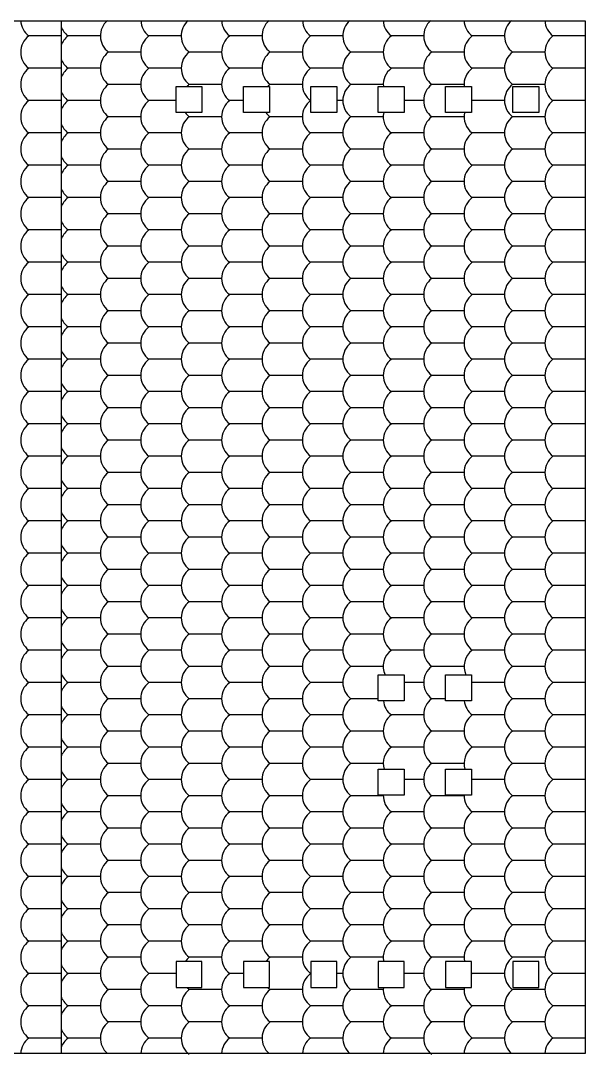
# Model space of a CAD drawing. Extents: x 5 to 617, y -77 to 233.
# Drawn here: x 547.2 to 617, y -76.5 to 51.4 of the extents above; entities that cross this region are included whole.
import ezdxf

# ---------------------------------------------------------------- set-up
doc = ezdxf.new("R2010")
doc.units = 0
doc.layers.get('0').update_dxf_attribs({"linetype": 'CONTINUOUS'})
doc.layers.add('ENGRAVE', color=4, linetype='CONTINUOUS')

msp = doc.modelspace()

# ---------------------------------------------------------------- linework, layer by layer
for p, q in [((487.31, 51.38), (617.03, 51.38)), ((552.17, 51.38), (552.17, -76.41)), ((617.03, 51.38), (617.03, -76.41)), ((566.4, 43.23), (569.6, 43.23)), ((566.4, 40.01), (566.4, 43.23)), ((569.6, 43.23), (569.6, 40.01)), ((574.74, 43.23), (577.94, 43.23)), ((574.74, 40.01), (574.74, 43.23)), ((577.94, 43.23), (577.94, 40.01)), ((583.07, 43.23), (586.27, 43.23)), ((583.07, 40.01), (583.07, 43.23)), ((586.27, 43.23), (586.27, 40.01)), ((591.4, 40.01), (591.4, 43.23)), ((591.4, 43.23), (594.6, 43.23)), ((594.6, 43.23), (594.6, 40.01)), ((599.73, 43.23), (602.93, 43.23)), ((599.73, 40.01), (599.73, 43.23)), ((602.93, 43.23), (602.93, 40.01)), ((608.07, 40.01), (608.07, 43.23)), ((608.07, 43.23), (611.27, 43.23)), ((611.27, 43.23), (611.27, 40.01)), ((569.6, 40.01), (566.4, 40.01)), ((577.94, 40.01), (574.74, 40.01)), ((586.27, 40.01), (583.07, 40.01)), ((594.6, 40.01), (591.4, 40.01)), ((602.93, 40.01), (599.73, 40.01)), ((611.27, 40.01), (608.07, 40.01)), ((591.4, -29.55), (594.6, -29.55)), ((591.4, -32.77), (591.4, -29.55)), ((594.6, -29.55), (594.6, -32.77)), ((599.73, -29.55), (602.93, -29.55)), ((599.73, -32.77), (599.73, -29.55)), ((602.93, -29.55), (602.93, -32.77)), ((594.6, -32.77), (591.4, -32.77)), ((602.93, -32.77), (599.73, -32.77)), ((591.4, -41.23), (594.6, -41.23)), ((591.4, -44.45), (591.4, -41.23)), ((594.6, -41.23), (594.6, -44.45)), ((599.73, -41.23), (602.93, -41.23)), ((599.73, -44.45), (599.73, -41.23)), ((602.93, -41.23), (602.93, -44.45)), ((594.6, -44.45), (591.4, -44.45)), ((602.93, -44.45), (599.73, -44.45)), ((569.6, -65.03), (566.4, -65.03)), ((566.4, -65.03), (566.4, -68.25)), ((569.6, -68.25), (569.6, -65.03)), ((577.94, -65.03), (574.74, -65.03)), ((574.74, -65.03), (574.74, -68.25)), ((577.94, -68.25), (577.94, -65.03)), ((586.27, -65.03), (583.07, -65.03)), ((583.07, -65.03), (583.07, -68.25)), ((586.27, -68.25), (586.27, -65.03)), ((594.6, -65.03), (591.4, -65.03)), ((591.4, -65.03), (591.4, -68.25)), ((594.6, -68.25), (594.6, -65.03)), ((602.93, -65.03), (599.73, -65.03)), ((599.73, -65.03), (599.73, -68.25)), ((602.93, -68.25), (602.93, -65.03)), ((611.27, -65.03), (608.07, -65.03)), ((608.07, -65.03), (608.07, -68.25)), ((611.27, -68.25), (611.27, -65.03)), ((566.4, -68.25), (569.6, -68.25)), ((574.74, -68.25), (577.94, -68.25)), ((583.07, -68.25), (586.27, -68.25)), ((591.4, -68.25), (594.6, -68.25)), ((599.73, -68.25), (602.93, -68.25)), ((608.07, -68.25), (611.27, -68.25)), ((552.17, -76.41), (487.31, -76.41)), ((617.03, -76.41), (552.17, -76.41))]:
    msp.add_line(p, q)
at = {"layer": 'ENGRAVE'}
for p, q in [((552.17, 49.49), (548.17, 49.49)), ((557.03, 49.49), (553.03, 49.49)), ((567.03, 49.49), (563.03, 49.49)), ((577.03, 49.49), (573.03, 49.49)), ((587.03, 49.49), (583.03, 49.49)), ((597.03, 49.49), (593.03, 49.49)), ((607.03, 49.49), (603.03, 49.49)), ((617.03, 49.49), (613.03, 49.49)), ((562.03, 47.49), (558.03, 47.49)), ((572.03, 47.49), (568.03, 47.49)), ((582.03, 47.49), (578.03, 47.49)), ((592.03, 47.49), (588.03, 47.49)), ((602.03, 47.49), (598.03, 47.49)), ((612.03, 47.49), (608.03, 47.49)), ((552.17, 45.49), (548.17, 45.49)), ((557.03, 45.49), (553.03, 45.49)), ((567.03, 45.49), (563.03, 45.49)), ((577.03, 45.49), (573.03, 45.49)), ((587.03, 45.49), (583.03, 45.49)), ((597.03, 45.49), (593.03, 45.49)), ((607.03, 45.49), (603.03, 45.49)), ((617.03, 45.49), (613.03, 45.49)), ((562.03, 43.49), (558.03, 43.49)), ((572.03, 43.49), (568.03, 43.49)), ((582.03, 43.49), (578.03, 43.49)), ((592.03, 43.49), (588.03, 43.49)), ((602.03, 43.49), (598.03, 43.49)), ((612.03, 43.49), (608.03, 43.49)), ((552.17, 41.49), (548.17, 41.49)), ((557.03, 41.49), (553.03, 41.49)), ((566.4, 41.49), (563.03, 41.49)), ((574.74, 41.49), (573.03, 41.49)), ((583.07, 41.49), (583.03, 41.49)), ((587.03, 41.49), (586.27, 41.49)), ((597.03, 41.49), (594.6, 41.49)), ((607.03, 41.49), (603.03, 41.49)), ((617.03, 41.49), (613.03, 41.49)), ((562.03, 39.49), (558.03, 39.49)), ((572.03, 39.49), (568.03, 39.49)), ((582.03, 39.49), (578.03, 39.49)), ((592.03, 39.49), (588.03, 39.49)), ((602.03, 39.49), (598.03, 39.49)), ((612.03, 39.49), (608.03, 39.49)), ((552.17, 37.49), (548.17, 37.49)), ((557.03, 37.49), (553.03, 37.49)), ((567.03, 37.49), (563.03, 37.49)), ((577.03, 37.49), (573.03, 37.49)), ((587.03, 37.49), (583.03, 37.49)), ((597.03, 37.49), (593.03, 37.49)), ((607.03, 37.49), (603.03, 37.49)), ((617.03, 37.49), (613.03, 37.49)), ((562.03, 35.49), (558.03, 35.49)), ((572.03, 35.49), (568.03, 35.49)), ((582.03, 35.49), (578.03, 35.49)), ((592.03, 35.49), (588.03, 35.49)), ((602.03, 35.49), (598.03, 35.49)), ((612.03, 35.49), (608.03, 35.49)), ((552.17, 33.49), (548.17, 33.49)), ((557.03, 33.49), (553.03, 33.49)), ((567.03, 33.49), (563.03, 33.49)), ((577.03, 33.49), (573.03, 33.49)), ((587.03, 33.49), (583.03, 33.49)), ((597.03, 33.49), (593.03, 33.49)), ((607.03, 33.49), (603.03, 33.49)), ((617.03, 33.49), (613.03, 33.49)), ((562.03, 31.49), (558.03, 31.49)), ((572.03, 31.49), (568.03, 31.49)), ((582.03, 31.49), (578.03, 31.49)), ((592.03, 31.49), (588.03, 31.49)), ((602.03, 31.49), (598.03, 31.49)), ((612.03, 31.49), (608.03, 31.49)), ((552.17, 29.49), (548.17, 29.49)), ((557.03, 29.49), (553.03, 29.49)), ((567.03, 29.49), (563.03, 29.49)), ((577.03, 29.49), (573.03, 29.49)), ((587.03, 29.49), (583.03, 29.49)), ((597.03, 29.49), (593.03, 29.49)), ((607.03, 29.49), (603.03, 29.49)), ((617.03, 29.49), (613.03, 29.49)), ((562.03, 27.49), (558.03, 27.49)), ((572.03, 27.49), (568.03, 27.49)), ((582.03, 27.49), (578.03, 27.49)), ((592.03, 27.49), (588.03, 27.49)), ((602.03, 27.49), (598.03, 27.49)), ((612.03, 27.49), (608.03, 27.49)), ((552.17, 25.49), (548.17, 25.49)), ((557.03, 25.49), (553.03, 25.49)), ((567.03, 25.49), (563.03, 25.49)), ((577.03, 25.49), (573.03, 25.49)), ((587.03, 25.49), (583.03, 25.49)), ((597.03, 25.49), (593.03, 25.49)), ((607.03, 25.49), (603.03, 25.49)), ((617.03, 25.49), (613.03, 25.49)), ((562.03, 23.49), (558.03, 23.49)), ((572.03, 23.49), (568.03, 23.49)), ((582.03, 23.49), (578.03, 23.49)), ((592.03, 23.49), (588.03, 23.49)), ((602.03, 23.49), (598.03, 23.49)), ((612.03, 23.49), (608.03, 23.49)), ((552.17, 21.49), (548.17, 21.49)), ((557.03, 21.49), (553.03, 21.49)), ((567.03, 21.49), (563.03, 21.49)), ((577.03, 21.49), (573.03, 21.49)), ((587.03, 21.49), (583.03, 21.49)), ((597.03, 21.49), (593.03, 21.49)), ((607.03, 21.49), (603.03, 21.49)), ((617.03, 21.49), (613.03, 21.49)), ((562.03, 19.49), (558.03, 19.49)), ((572.03, 19.49), (568.03, 19.49)), ((582.03, 19.49), (578.03, 19.49)), ((592.03, 19.49), (588.03, 19.49)), ((602.03, 19.49), (598.03, 19.49)), ((612.03, 19.49), (608.03, 19.49)), ((552.17, 17.49), (548.17, 17.49)), ((557.03, 17.49), (553.03, 17.49)), ((567.03, 17.49), (563.03, 17.49)), ((577.03, 17.49), (573.03, 17.49)), ((587.03, 17.49), (583.03, 17.49)), ((597.03, 17.49), (593.03, 17.49)), ((607.03, 17.49), (603.03, 17.49)), ((617.03, 17.49), (613.03, 17.49)), ((562.03, 15.49), (558.03, 15.49)), ((572.03, 15.49), (568.03, 15.49)), ((582.03, 15.49), (578.03, 15.49)), ((592.03, 15.49), (588.03, 15.49)), ((602.03, 15.49), (598.03, 15.49)), ((612.03, 15.49), (608.03, 15.49)), ((552.17, 13.49), (548.17, 13.49)), ((557.03, 13.49), (553.03, 13.49)), ((567.03, 13.49), (563.03, 13.49)), ((577.03, 13.49), (573.03, 13.49)), ((587.03, 13.49), (583.03, 13.49)), ((597.03, 13.49), (593.03, 13.49)), ((607.03, 13.49), (603.03, 13.49)), ((617.03, 13.49), (613.03, 13.49)), ((562.03, 11.49), (558.03, 11.49)), ((572.03, 11.49), (568.03, 11.49)), ((582.03, 11.49), (578.03, 11.49)), ((592.03, 11.49), (588.03, 11.49)), ((602.03, 11.49), (598.03, 11.49)), ((612.03, 11.49), (608.03, 11.49)), ((552.17, 9.49), (548.17, 9.49)), ((557.03, 9.49), (553.03, 9.49)), ((567.03, 9.49), (563.03, 9.49)), ((577.03, 9.49), (573.03, 9.49)), ((587.03, 9.49), (583.03, 9.49)), ((597.03, 9.49), (593.03, 9.49)), ((607.03, 9.49), (603.03, 9.49)), ((617.03, 9.49), (613.03, 9.49)), ((562.03, 7.49), (558.03, 7.49)), ((572.03, 7.49), (568.03, 7.49)), ((582.03, 7.49), (578.03, 7.49)), ((592.03, 7.49), (588.03, 7.49)), ((602.03, 7.49), (598.03, 7.49)), ((612.03, 7.49), (608.03, 7.49)), ((552.17, 5.49), (548.17, 5.49)), ((557.03, 5.49), (553.03, 5.49)), ((567.03, 5.49), (563.03, 5.49)), ((577.03, 5.49), (573.03, 5.49)), ((587.03, 5.49), (583.03, 5.49)), ((597.03, 5.49), (593.03, 5.49)), ((607.03, 5.49), (603.03, 5.49)), ((617.03, 5.49), (613.03, 5.49)), ((562.03, 3.49), (558.03, 3.49)), ((572.03, 3.49), (568.03, 3.49)), ((582.03, 3.49), (578.03, 3.49)), ((592.03, 3.49), (588.03, 3.49)), ((602.03, 3.49), (598.03, 3.49)), ((612.03, 3.49), (608.03, 3.49)), ((552.17, 1.49), (548.17, 1.49)), ((557.03, 1.49), (553.03, 1.49)), ((567.03, 1.49), (563.03, 1.49)), ((577.03, 1.49), (573.03, 1.49)), ((587.03, 1.49), (583.03, 1.49)), ((597.03, 1.49), (593.03, 1.49)), ((607.03, 1.49), (603.03, 1.49)), ((617.03, 1.49), (613.03, 1.49)), ((562.03, -0.51), (558.03, -0.51)), ((572.03, -0.51), (568.03, -0.51)), ((582.03, -0.51), (578.03, -0.51)), ((592.03, -0.51), (588.03, -0.51)), ((602.03, -0.51), (598.03, -0.51)), ((612.03, -0.51), (608.03, -0.51)), ((552.17, -2.51), (548.17, -2.51)), ((557.03, -2.51), (553.03, -2.51)), ((567.03, -2.51), (563.03, -2.51)), ((577.03, -2.51), (573.03, -2.51)), ((587.03, -2.51), (583.03, -2.51)), ((597.03, -2.51), (593.03, -2.51)), ((607.03, -2.51), (603.03, -2.51)), ((617.03, -2.51), (613.03, -2.51)), ((562.03, -4.51), (558.03, -4.51)), ((572.03, -4.51), (568.03, -4.51)), ((582.03, -4.51), (578.03, -4.51)), ((592.03, -4.51), (588.03, -4.51)), ((602.03, -4.51), (598.03, -4.51)), ((612.03, -4.51), (608.03, -4.51)), ((552.17, -6.51), (548.17, -6.51)), ((557.03, -6.51), (553.03, -6.51)), ((567.03, -6.51), (563.03, -6.51)), ((577.03, -6.51), (573.03, -6.51)), ((587.03, -6.51), (583.03, -6.51)), ((597.03, -6.51), (593.03, -6.51)), ((607.03, -6.51), (603.03, -6.51)), ((617.03, -6.51), (613.03, -6.51)), ((562.03, -8.51), (558.03, -8.51)), ((572.03, -8.51), (568.03, -8.51)), ((582.03, -8.51), (578.03, -8.51)), ((592.03, -8.51), (588.03, -8.51)), ((602.03, -8.51), (598.03, -8.51)), ((612.03, -8.51), (608.03, -8.51)), ((552.17, -10.51), (548.17, -10.51)), ((557.03, -10.51), (553.03, -10.51)), ((567.03, -10.51), (563.03, -10.51)), ((577.03, -10.51), (573.03, -10.51)), ((587.03, -10.51), (583.03, -10.51)), ((597.03, -10.51), (593.03, -10.51)), ((607.03, -10.51), (603.03, -10.51)), ((617.03, -10.51), (613.03, -10.51)), ((562.03, -12.51), (558.03, -12.51)), ((572.03, -12.51), (568.03, -12.51)), ((582.03, -12.51), (578.03, -12.51)), ((592.03, -12.51), (588.03, -12.51)), ((602.03, -12.51), (598.03, -12.51)), ((612.03, -12.51), (608.03, -12.51)), ((552.17, -14.51), (548.17, -14.51)), ((557.03, -14.51), (553.03, -14.51)), ((567.03, -14.51), (563.03, -14.51)), ((577.03, -14.51), (573.03, -14.51)), ((587.03, -14.51), (583.03, -14.51)), ((597.03, -14.51), (593.03, -14.51)), ((607.03, -14.51), (603.03, -14.51)), ((617.03, -14.51), (613.03, -14.51)), ((562.03, -16.51), (558.03, -16.51)), ((572.03, -16.51), (568.03, -16.51)), ((582.03, -16.51), (578.03, -16.51)), ((592.03, -16.51), (588.03, -16.51)), ((602.03, -16.51), (598.03, -16.51)), ((612.03, -16.51), (608.03, -16.51)), ((552.17, -18.51), (548.17, -18.51)), ((557.03, -18.51), (553.03, -18.51)), ((567.03, -18.51), (563.03, -18.51)), ((577.03, -18.51), (573.03, -18.51)), ((587.03, -18.51), (583.03, -18.51)), ((597.03, -18.51), (593.03, -18.51)), ((607.03, -18.51), (603.03, -18.51)), ((617.03, -18.51), (613.03, -18.51)), ((562.03, -20.51), (558.03, -20.51)), ((572.03, -20.51), (568.03, -20.51)), ((582.03, -20.51), (578.03, -20.51)), ((592.03, -20.51), (588.03, -20.51)), ((602.03, -20.51), (598.03, -20.51)), ((612.03, -20.51), (608.03, -20.51)), ((552.17, -22.51), (548.17, -22.51)), ((557.03, -22.51), (553.03, -22.51)), ((567.03, -22.51), (563.03, -22.51)), ((577.03, -22.51), (573.03, -22.51)), ((587.03, -22.51), (583.03, -22.51)), ((597.03, -22.51), (593.03, -22.51)), ((607.03, -22.51), (603.03, -22.51)), ((617.03, -22.51), (613.03, -22.51)), ((562.03, -24.51), (558.03, -24.51)), ((572.03, -24.51), (568.03, -24.51)), ((582.03, -24.51), (578.03, -24.51)), ((592.03, -24.51), (588.03, -24.51)), ((602.03, -24.51), (598.03, -24.51)), ((612.03, -24.51), (608.03, -24.51)), ((552.17, -26.51), (548.17, -26.51)), ((557.03, -26.51), (553.03, -26.51)), ((567.03, -26.51), (563.03, -26.51)), ((577.03, -26.51), (573.03, -26.51)), ((587.03, -26.51), (583.03, -26.51)), ((597.03, -26.51), (593.03, -26.51)), ((607.03, -26.51), (603.03, -26.51)), ((617.03, -26.51), (613.03, -26.51)), ((562.03, -28.51), (558.03, -28.51)), ((572.03, -28.51), (568.03, -28.51)), ((582.03, -28.51), (578.03, -28.51)), ((592.03, -28.51), (588.03, -28.51)), ((602.03, -28.51), (598.03, -28.51)), ((612.03, -28.51), (608.03, -28.51)), ((552.17, -30.51), (548.17, -30.51)), ((557.03, -30.51), (553.03, -30.51)), ((567.03, -30.51), (563.03, -30.51)), ((577.03, -30.51), (573.03, -30.51)), ((587.03, -30.51), (583.03, -30.51)), ((597.03, -30.51), (594.6, -30.51)), ((607.03, -30.51), (603.03, -30.51)), ((617.03, -30.51), (613.03, -30.51)), ((562.03, -32.51), (558.03, -32.51)), ((572.03, -32.51), (568.03, -32.51)), ((582.03, -32.51), (578.03, -32.51)), ((591.4, -32.51), (588.03, -32.51)), ((599.73, -32.51), (598.03, -32.51)), ((612.03, -32.51), (608.03, -32.51)), ((552.17, -34.51), (548.17, -34.51)), ((557.03, -34.51), (553.03, -34.51)), ((567.03, -34.51), (563.03, -34.51)), ((577.03, -34.51), (573.03, -34.51)), ((587.03, -34.51), (583.03, -34.51)), ((597.03, -34.51), (593.03, -34.51)), ((607.03, -34.51), (603.03, -34.51)), ((617.03, -34.51), (613.03, -34.51)), ((562.03, -36.51), (558.03, -36.51)), ((572.03, -36.51), (568.03, -36.51)), ((582.03, -36.51), (578.03, -36.51)), ((592.03, -36.51), (588.03, -36.51)), ((602.03, -36.51), (598.03, -36.51)), ((612.03, -36.51), (608.03, -36.51)), ((552.17, -38.51), (548.17, -38.51)), ((557.03, -38.51), (553.03, -38.51)), ((567.03, -38.51), (563.03, -38.51)), ((577.03, -38.51), (573.03, -38.51)), ((587.03, -38.51), (583.03, -38.51)), ((597.03, -38.51), (593.03, -38.51)), ((607.03, -38.51), (603.03, -38.51)), ((617.03, -38.51), (613.03, -38.51)), ((562.03, -40.51), (558.03, -40.51)), ((572.03, -40.51), (568.03, -40.51)), ((582.03, -40.51), (578.03, -40.51)), ((592.03, -40.51), (588.03, -40.51)), ((602.03, -40.51), (598.03, -40.51)), ((612.03, -40.51), (608.03, -40.51)), ((552.17, -42.51), (548.17, -42.51)), ((557.03, -42.51), (553.03, -42.51)), ((567.03, -42.51), (563.03, -42.51)), ((577.03, -42.51), (573.03, -42.51)), ((587.03, -42.51), (583.03, -42.51)), ((597.03, -42.51), (594.6, -42.51)), ((607.03, -42.51), (603.03, -42.51)), ((617.03, -42.51), (613.03, -42.51)), ((562.03, -44.51), (558.03, -44.51)), ((572.03, -44.51), (568.03, -44.51)), ((582.03, -44.51), (578.03, -44.51)), ((592.03, -44.51), (588.03, -44.51)), ((602.03, -44.51), (598.03, -44.51)), ((612.03, -44.51), (608.03, -44.51)), ((552.17, -46.51), (548.17, -46.51)), ((557.03, -46.51), (553.03, -46.51)), ((567.03, -46.51), (563.03, -46.51)), ((577.03, -46.51), (573.03, -46.51)), ((587.03, -46.51), (583.03, -46.51)), ((597.03, -46.51), (593.03, -46.51)), ((607.03, -46.51), (603.03, -46.51)), ((617.03, -46.51), (613.03, -46.51)), ((562.03, -48.51), (558.03, -48.51)), ((572.03, -48.51), (568.03, -48.51)), ((582.03, -48.51), (578.03, -48.51)), ((592.03, -48.51), (588.03, -48.51)), ((602.03, -48.51), (598.03, -48.51)), ((612.03, -48.51), (608.03, -48.51)), ((552.17, -50.51), (548.17, -50.51)), ((557.03, -50.51), (553.03, -50.51)), ((567.03, -50.51), (563.03, -50.51)), ((577.03, -50.51), (573.03, -50.51)), ((587.03, -50.51), (583.03, -50.51)), ((597.03, -50.51), (593.03, -50.51)), ((607.03, -50.51), (603.03, -50.51)), ((617.03, -50.51), (613.03, -50.51)), ((562.03, -52.51), (558.03, -52.51)), ((572.03, -52.51), (568.03, -52.51)), ((582.03, -52.51), (578.03, -52.51)), ((592.03, -52.51), (588.03, -52.51)), ((602.03, -52.51), (598.03, -52.51)), ((612.03, -52.51), (608.03, -52.51)), ((552.17, -54.51), (548.17, -54.51)), ((557.03, -54.51), (553.03, -54.51)), ((567.03, -54.51), (563.03, -54.51)), ((577.03, -54.51), (573.03, -54.51)), ((587.03, -54.51), (583.03, -54.51)), ((597.03, -54.51), (593.03, -54.51)), ((607.03, -54.51), (603.03, -54.51)), ((617.03, -54.51), (613.03, -54.51)), ((562.03, -56.51), (558.03, -56.51)), ((572.03, -56.51), (568.03, -56.51)), ((582.03, -56.51), (578.03, -56.51)), ((592.03, -56.51), (588.03, -56.51)), ((602.03, -56.51), (598.03, -56.51)), ((612.03, -56.51), (608.03, -56.51)), ((552.17, -58.51), (548.17, -58.51)), ((557.03, -58.51), (553.03, -58.51)), ((567.03, -58.51), (563.03, -58.51)), ((577.03, -58.51), (573.03, -58.51)), ((587.03, -58.51), (583.03, -58.51)), ((597.03, -58.51), (593.03, -58.51)), ((607.03, -58.51), (603.03, -58.51)), ((617.03, -58.51), (613.03, -58.51)), ((562.03, -60.51), (558.03, -60.51)), ((572.03, -60.51), (568.03, -60.51)), ((582.03, -60.51), (578.03, -60.51)), ((592.03, -60.51), (588.03, -60.51)), ((602.03, -60.51), (598.03, -60.51)), ((612.03, -60.51), (608.03, -60.51)), ((552.17, -62.51), (548.17, -62.51)), ((557.03, -62.51), (553.03, -62.51)), ((567.03, -62.51), (563.03, -62.51)), ((577.03, -62.51), (573.03, -62.51)), ((587.03, -62.51), (583.03, -62.51)), ((597.03, -62.51), (593.03, -62.51)), ((607.03, -62.51), (603.03, -62.51)), ((617.03, -62.51), (613.03, -62.51)), ((562.03, -64.51), (558.03, -64.51)), ((572.03, -64.51), (568.03, -64.51)), ((582.03, -64.51), (578.03, -64.51)), ((592.03, -64.51), (588.03, -64.51)), ((602.03, -64.51), (598.03, -64.51)), ((612.03, -64.51), (608.03, -64.51)), ((552.17, -66.51), (548.17, -66.51)), ((557.03, -66.51), (553.03, -66.51)), ((566.4, -66.51), (563.03, -66.51)), ((574.74, -66.51), (573.03, -66.51)), ((583.07, -66.51), (583.03, -66.51)), ((587.03, -66.51), (586.27, -66.51)), ((597.03, -66.51), (594.6, -66.51)), ((607.03, -66.51), (603.03, -66.51)), ((617.03, -66.51), (613.03, -66.51)), ((562.03, -68.51), (558.03, -68.51)), ((572.03, -68.51), (568.03, -68.51)), ((582.03, -68.51), (578.03, -68.51)), ((592.03, -68.51), (588.03, -68.51)), ((602.03, -68.51), (598.03, -68.51)), ((612.03, -68.51), (608.03, -68.51)), ((552.17, -70.51), (548.17, -70.51)), ((557.03, -70.51), (553.03, -70.51)), ((567.03, -70.51), (563.03, -70.51)), ((577.03, -70.51), (573.03, -70.51)), ((587.03, -70.51), (583.03, -70.51)), ((597.03, -70.51), (593.03, -70.51)), ((607.03, -70.51), (603.03, -70.51)), ((617.03, -70.51), (613.03, -70.51)), ((562.03, -72.51), (558.03, -72.51)), ((572.03, -72.51), (568.03, -72.51)), ((582.03, -72.51), (578.03, -72.51)), ((592.03, -72.51), (588.03, -72.51)), ((602.03, -72.51), (598.03, -72.51)), ((612.03, -72.51), (608.03, -72.51)), ((552.17, -74.51), (548.17, -74.51)), ((557.03, -74.51), (553.03, -74.51)), ((567.03, -74.51), (563.03, -74.51)), ((577.03, -74.51), (573.03, -74.51)), ((587.03, -74.51), (583.03, -74.51)), ((597.03, -74.51), (593.03, -74.51)), ((607.03, -74.51), (603.03, -74.51)), ((617.03, -74.51), (613.03, -74.51))]:
    msp.add_line(p, q, dxfattribs=at)
for centre, start, end in [((549.67, 51.49), 182.4071, 233.1301), ((559.53, 49.49), 130.7118, 233.1301), ((564.53, 51.49), 182.4071, 233.1301), ((569.53, 49.49), 130.7118, 233.1301), ((574.53, 51.49), 182.4071, 233.1301), ((579.53, 49.49), 130.7118, 233.1301), ((584.53, 51.49), 182.4071, 233.1301), ((589.53, 49.49), 130.7118, 233.1301), ((594.53, 51.49), 182.4071, 233.1301), ((599.53, 49.49), 130.7118, 233.1301), ((604.53, 51.49), 182.4071, 233.1301), ((609.53, 49.49), 130.7118, 233.1301), ((614.53, 51.49), 182.4071, 233.1301), ((554.53, 51.49), 199.1261, 233.1301), ((549.67, 47.49), 126.8699, 233.1301), ((554.53, 47.49), 126.8699, 160.8739), ((564.53, 47.49), 126.8699, 233.1301), ((574.53, 47.49), 126.8699, 233.1301), ((584.53, 47.49), 126.8699, 233.1301), ((594.53, 47.49), 126.8699, 233.1301), ((604.53, 47.49), 126.8699, 233.1301), ((614.53, 47.49), 126.8699, 233.1301), ((559.53, 45.49), 126.8699, 233.1301), ((569.53, 45.49), 126.8699, 233.1301), ((579.53, 45.49), 126.8699, 233.1301), ((589.53, 45.49), 126.8699, 233.1301), ((599.53, 45.49), 126.8699, 233.1301), ((609.53, 45.49), 126.8699, 233.1301), ((554.53, 47.49), 199.1261, 233.1301), ((549.67, 43.49), 126.8699, 233.1301), ((554.53, 43.49), 126.8699, 160.8739), ((564.53, 43.49), 126.8699, 233.1301), ((574.53, 43.49), 126.8699, 233.1301), ((584.53, 43.49), 126.8699, 233.1301), ((594.53, 43.49), 126.8699, 185.9696), ((604.53, 43.49), 126.8699, 185.9696), ((614.53, 43.49), 126.8699, 233.1301), ((559.53, 41.49), 126.8699, 233.1301), ((569.53, 41.49), 126.8699, 135.893), ((579.53, 41.49), 126.8699, 135.893), ((589.53, 41.49), 126.8699, 233.1301), ((599.53, 41.49), 126.8699, 233.1301), ((609.53, 41.49), 126.8699, 233.1301), ((554.53, 43.49), 199.1261, 233.1301), ((549.67, 39.49), 126.8699, 233.1301), ((554.53, 39.49), 126.8699, 160.8739), ((564.53, 39.49), 126.8699, 233.1301), ((574.53, 39.49), 126.8699, 233.1301), ((584.53, 39.49), 126.8699, 233.1301), ((604.53, 43.49), 230.3274, 233.1301), ((604.53, 39.49), 126.8699, 129.6726), ((614.53, 39.49), 126.8699, 233.1301), ((569.53, 41.49), 216.2991, 233.1301), ((579.53, 41.49), 216.2991, 233.1301), ((594.53, 39.49), 167.9948, 233.1301), ((604.53, 39.49), 167.9948, 233.1301), ((554.53, 39.49), 199.1261, 233.1301), ((559.53, 37.49), 126.8699, 233.1301), ((569.53, 37.49), 126.8699, 233.1301), ((579.53, 37.49), 126.8699, 233.1301), ((589.53, 37.49), 126.8699, 233.1301), ((599.53, 37.49), 126.8699, 233.1301), ((609.53, 37.49), 126.8699, 233.1301), ((549.67, 35.49), 126.8699, 233.1301), ((554.53, 35.49), 126.8699, 160.8739), ((564.53, 35.49), 126.8699, 233.1301), ((574.53, 35.49), 126.8699, 233.1301), ((584.53, 35.49), 126.8699, 233.1301), ((594.53, 35.49), 126.8699, 233.1301), ((604.53, 35.49), 126.8699, 233.1301), ((614.53, 35.49), 126.8699, 233.1301), ((554.53, 35.49), 199.1261, 233.1301), ((559.53, 33.49), 126.8699, 233.1301), ((569.53, 33.49), 126.8699, 233.1301), ((579.53, 33.49), 126.8699, 233.1301), ((589.53, 33.49), 126.8699, 233.1301), ((599.53, 33.49), 126.8699, 233.1301), ((609.53, 33.49), 126.8699, 233.1301), ((549.67, 31.49), 126.8699, 233.1301), ((554.53, 31.49), 126.8699, 160.8739), ((564.53, 31.49), 126.8699, 233.1301), ((574.53, 31.49), 126.8699, 233.1301), ((584.53, 31.49), 126.8699, 233.1301), ((594.53, 31.49), 126.8699, 233.1301), ((604.53, 31.49), 126.8699, 233.1301), ((614.53, 31.49), 126.8699, 233.1301), ((559.53, 29.49), 126.8699, 233.1301), ((569.53, 29.49), 126.8699, 233.1301), ((579.53, 29.49), 126.8699, 233.1301), ((589.53, 29.49), 126.8699, 233.1301), ((599.53, 29.49), 126.8699, 233.1301), ((609.53, 29.49), 126.8699, 233.1301), ((549.67, 27.49), 126.8699, 233.1301), ((554.53, 31.49), 199.1261, 233.1301), ((554.53, 27.49), 126.8699, 160.8739), ((564.53, 27.49), 126.8699, 233.1301), ((574.53, 27.49), 126.8699, 233.1301), ((584.53, 27.49), 126.8699, 233.1301), ((594.53, 27.49), 126.8699, 233.1301), ((604.53, 27.49), 126.8699, 233.1301), ((614.53, 27.49), 126.8699, 233.1301), ((559.53, 25.49), 126.8699, 233.1301), ((569.53, 25.49), 126.8699, 233.1301), ((579.53, 25.49), 126.8699, 233.1301), ((589.53, 25.49), 126.8699, 233.1301), ((599.53, 25.49), 126.8699, 233.1301), ((609.53, 25.49), 126.8699, 233.1301), ((554.53, 27.49), 199.1261, 233.1301), ((549.67, 23.49), 126.8699, 233.1301), ((554.53, 23.49), 126.8699, 160.8739), ((564.53, 23.49), 126.8699, 233.1301), ((574.53, 23.49), 126.8699, 233.1301), ((584.53, 23.49), 126.8699, 233.1301), ((594.53, 23.49), 126.8699, 233.1301), ((604.53, 23.49), 126.8699, 233.1301), ((614.53, 23.49), 126.8699, 233.1301), ((559.53, 21.49), 126.8699, 233.1301), ((569.53, 21.49), 126.8699, 233.1301), ((579.53, 21.49), 126.8699, 233.1301), ((589.53, 21.49), 126.8699, 233.1301), ((599.53, 21.49), 126.8699, 233.1301), ((609.53, 21.49), 126.8699, 233.1301), ((554.53, 23.49), 199.1261, 233.1301), ((549.67, 19.49), 126.8699, 233.1301), ((554.53, 19.49), 126.8699, 160.8739), ((564.53, 19.49), 126.8699, 233.1301), ((574.53, 19.49), 126.8699, 233.1301), ((584.53, 19.49), 126.8699, 233.1301), ((594.53, 19.49), 126.8699, 233.1301), ((604.53, 19.49), 126.8699, 233.1301), ((614.53, 19.49), 126.8699, 233.1301), ((559.53, 17.49), 126.8699, 233.1301), ((569.53, 17.49), 126.8699, 233.1301), ((579.53, 17.49), 126.8699, 233.1301), ((589.53, 17.49), 126.8699, 233.1301), ((599.53, 17.49), 126.8699, 233.1301), ((609.53, 17.49), 126.8699, 233.1301), ((554.53, 19.49), 199.1261, 233.1301), ((549.67, 15.49), 126.8699, 233.1301), ((554.53, 15.49), 126.8699, 160.8739), ((564.53, 15.49), 126.8699, 233.1301), ((574.53, 15.49), 126.8699, 233.1301), ((584.53, 15.49), 126.8699, 233.1301), ((594.53, 15.49), 126.8699, 233.1301), ((604.53, 15.49), 126.8699, 233.1301), ((614.53, 15.49), 126.8699, 233.1301), ((559.53, 13.49), 126.8699, 233.1301), ((569.53, 13.49), 126.8699, 233.1301), ((579.53, 13.49), 126.8699, 233.1301), ((589.53, 13.49), 126.8699, 233.1301), ((599.53, 13.49), 126.8699, 233.1301), ((609.53, 13.49), 126.8699, 233.1301), ((554.53, 15.49), 199.1261, 233.1301), ((549.67, 11.49), 126.8699, 233.1301), ((554.53, 11.49), 126.8699, 160.8739), ((564.53, 11.49), 126.8699, 233.1301), ((574.53, 11.49), 126.8699, 233.1301), ((584.53, 11.49), 126.8699, 233.1301), ((594.53, 11.49), 126.8699, 233.1301), ((604.53, 11.49), 126.8699, 233.1301), ((614.53, 11.49), 126.8699, 233.1301), ((554.53, 11.49), 199.1261, 233.1301), ((559.53, 9.49), 126.8699, 233.1301), ((569.53, 9.49), 126.8699, 233.1301), ((579.53, 9.49), 126.8699, 233.1301), ((589.53, 9.49), 126.8699, 233.1301), ((599.53, 9.49), 126.8699, 233.1301), ((609.53, 9.49), 126.8699, 233.1301), ((549.67, 7.49), 126.8699, 233.1301), ((554.53, 7.49), 126.8699, 160.8739), ((564.53, 7.49), 126.8699, 233.1301), ((574.53, 7.49), 126.8699, 233.1301), ((584.53, 7.49), 126.8699, 233.1301), ((594.53, 7.49), 126.8699, 233.1301), ((604.53, 7.49), 126.8699, 233.1301), ((614.53, 7.49), 126.8699, 233.1301), ((554.53, 7.49), 199.1261, 233.1301), ((559.53, 5.49), 126.8699, 233.1301), ((569.53, 5.49), 126.8699, 233.1301), ((579.53, 5.49), 126.8699, 233.1301), ((589.53, 5.49), 126.8699, 233.1301), ((599.53, 5.49), 126.8699, 233.1301), ((609.53, 5.49), 126.8699, 233.1301), ((549.67, 3.49), 126.8699, 233.1301), ((554.53, 3.49), 126.8699, 160.8739), ((564.53, 3.49), 126.8699, 233.1301), ((574.53, 3.49), 126.8699, 233.1301), ((584.53, 3.49), 126.8699, 233.1301), ((594.53, 3.49), 126.8699, 233.1301), ((604.53, 3.49), 126.8699, 233.1301), ((614.53, 3.49), 126.8699, 233.1301), ((554.53, 3.49), 199.1261, 233.1301), ((559.53, 1.49), 126.8699, 233.1301), ((569.53, 1.49), 126.8699, 233.1301), ((579.53, 1.49), 126.8699, 233.1301), ((589.53, 1.49), 126.8699, 233.1301), ((599.53, 1.49), 126.8699, 233.1301), ((609.53, 1.49), 126.8699, 233.1301), ((549.67, -0.51), 126.8699, 233.1301), ((554.53, -0.51), 126.8699, 160.8739), ((564.53, -0.51), 126.8699, 233.1301), ((574.53, -0.51), 126.8699, 233.1301), ((584.53, -0.51), 126.8699, 233.1301), ((594.53, -0.51), 126.8699, 233.1301), ((604.53, -0.51), 126.8699, 233.1301), ((614.53, -0.51), 126.8699, 233.1301), ((559.53, -2.51), 126.8699, 233.1301), ((569.53, -2.51), 126.8699, 233.1301), ((579.53, -2.51), 126.8699, 233.1301), ((589.53, -2.51), 126.8699, 233.1301), ((599.53, -2.51), 126.8699, 233.1301), ((609.53, -2.51), 126.8699, 233.1301), ((549.67, -4.51), 126.8699, 233.1301), ((554.53, -0.51), 199.1261, 233.1301), ((554.53, -4.51), 126.8699, 160.8739), ((564.53, -4.51), 126.8699, 233.1301), ((574.53, -4.51), 126.8699, 233.1301), ((584.53, -4.51), 126.8699, 233.1301), ((594.53, -4.51), 126.8699, 233.1301), ((604.53, -4.51), 126.8699, 233.1301), ((614.53, -4.51), 126.8699, 233.1301), ((559.53, -6.51), 126.8699, 233.1301), ((569.53, -6.51), 126.8699, 233.1301), ((579.53, -6.51), 126.8699, 233.1301), ((589.53, -6.51), 126.8699, 233.1301), ((599.53, -6.51), 126.8699, 233.1301), ((609.53, -6.51), 126.8699, 233.1301), ((554.53, -4.51), 199.1261, 233.1301), ((549.67, -8.51), 126.8699, 233.1301), ((554.53, -8.51), 126.8699, 160.8739), ((564.53, -8.51), 126.8699, 233.1301), ((574.53, -8.51), 126.8699, 233.1301), ((584.53, -8.51), 126.8699, 233.1301), ((594.53, -8.51), 126.8699, 233.1301), ((604.53, -8.51), 126.8699, 233.1301), ((614.53, -8.51), 126.8699, 233.1301), ((559.53, -10.51), 126.8699, 233.1301), ((569.53, -10.51), 126.8699, 233.1301), ((579.53, -10.51), 126.8699, 233.1301), ((589.53, -10.51), 126.8699, 233.1301), ((599.53, -10.51), 126.8699, 233.1301), ((609.53, -10.51), 126.8699, 233.1301), ((554.53, -8.51), 199.1261, 233.1301), ((549.67, -12.51), 126.8699, 233.1301), ((554.53, -12.51), 126.8699, 160.8739), ((564.53, -12.51), 126.8699, 233.1301), ((574.53, -12.51), 126.8699, 233.1301), ((584.53, -12.51), 126.8699, 233.1301), ((594.53, -12.51), 126.8699, 233.1301), ((604.53, -12.51), 126.8699, 233.1301), ((614.53, -12.51), 126.8699, 233.1301), ((559.53, -14.51), 126.8699, 233.1301), ((569.53, -14.51), 126.8699, 233.1301), ((579.53, -14.51), 126.8699, 233.1301), ((589.53, -14.51), 126.8699, 233.1301), ((599.53, -14.51), 126.8699, 233.1301), ((609.53, -14.51), 126.8699, 233.1301), ((554.53, -12.51), 199.1261, 233.1301), ((549.67, -16.51), 126.8699, 233.1301), ((554.53, -16.51), 126.8699, 160.8739), ((564.53, -16.51), 126.8699, 233.1301), ((574.53, -16.51), 126.8699, 233.1301), ((584.53, -16.51), 126.8699, 233.1301), ((594.53, -16.51), 126.8699, 233.1301), ((604.53, -16.51), 126.8699, 233.1301), ((614.53, -16.51), 126.8699, 233.1301), ((559.53, -18.51), 126.8699, 233.1301), ((569.53, -18.51), 126.8699, 233.1301), ((579.53, -18.51), 126.8699, 233.1301), ((589.53, -18.51), 126.8699, 233.1301), ((599.53, -18.51), 126.8699, 233.1301), ((609.53, -18.51), 126.8699, 233.1301), ((554.53, -16.51), 199.1261, 233.1301), ((549.67, -20.51), 126.8699, 233.1301), ((554.53, -20.51), 126.8699, 160.8739), ((564.53, -20.51), 126.8699, 233.1301), ((574.53, -20.51), 126.8699, 233.1301), ((584.53, -20.51), 126.8699, 233.1301), ((594.53, -20.51), 126.8699, 233.1301), ((604.53, -20.51), 126.8699, 233.1301), ((614.53, -20.51), 126.8699, 233.1301), ((554.53, -20.51), 199.1261, 233.1301), ((559.53, -22.51), 126.8699, 233.1301), ((569.53, -22.51), 126.8699, 233.1301), ((579.53, -22.51), 126.8699, 233.1301), ((589.53, -22.51), 126.8699, 233.1301), ((599.53, -22.51), 126.8699, 233.1301), ((609.53, -22.51), 126.8699, 233.1301), ((549.67, -24.51), 126.8699, 233.1301), ((554.53, -24.51), 126.8699, 160.8739), ((564.53, -24.51), 126.8699, 233.1301), ((574.53, -24.51), 126.8699, 233.1301), ((584.53, -24.51), 126.8699, 233.1301), ((594.53, -24.51), 126.8699, 233.1301), ((604.53, -24.51), 126.8699, 233.1301), ((614.53, -24.51), 126.8699, 233.1301), ((554.53, -24.51), 199.1261, 233.1301), ((559.53, -26.51), 126.8699, 233.1301), ((569.53, -26.51), 126.8699, 233.1301), ((579.53, -26.51), 126.8699, 233.1301), ((589.53, -26.51), 126.8699, 233.1301), ((599.53, -26.51), 126.8699, 233.1301), ((609.53, -26.51), 126.8699, 233.1301), ((549.67, -28.51), 126.8699, 233.1301), ((554.53, -28.51), 126.8699, 160.8739), ((564.53, -28.51), 126.8699, 233.1301), ((574.53, -28.51), 126.8699, 233.1301), ((584.53, -28.51), 126.8699, 233.1301), ((594.53, -28.51), 126.8699, 204.6283), ((604.53, -28.51), 126.8699, 204.6283), ((614.53, -28.51), 126.8699, 233.1301), ((554.53, -28.51), 199.1261, 233.1301), ((559.53, -30.51), 126.8699, 233.1301), ((569.53, -30.51), 126.8699, 233.1301), ((579.53, -30.51), 126.8699, 233.1301), ((589.53, -30.51), 126.8699, 233.1301), ((599.53, -30.51), 126.8699, 233.1301), ((609.53, -30.51), 126.8699, 233.1301), ((549.67, -32.51), 126.8699, 233.1301), ((554.53, -32.51), 126.8699, 160.8739), ((564.53, -32.51), 126.8699, 233.1301), ((574.53, -32.51), 126.8699, 233.1301), ((584.53, -32.51), 126.8699, 233.1301), ((604.53, -28.51), 230.3274, 233.1301), ((604.53, -32.51), 126.8699, 129.6726), ((614.53, -32.51), 126.8699, 233.1301), ((559.53, -34.51), 126.8699, 233.1301), ((569.53, -34.51), 126.8699, 233.1301), ((579.53, -34.51), 126.8699, 233.1301), ((589.53, -34.51), 126.8699, 233.1301), ((594.53, -32.51), 186.0116, 233.1301), ((599.53, -34.51), 126.8699, 233.1301), ((604.53, -32.51), 186.0116, 233.1301), ((609.53, -34.51), 126.8699, 233.1301), ((549.67, -36.51), 126.8699, 233.1301), ((554.53, -32.51), 199.1261, 233.1301), ((554.53, -36.51), 126.8699, 160.8739), ((564.53, -36.51), 126.8699, 233.1301), ((574.53, -36.51), 126.8699, 233.1301), ((584.53, -36.51), 126.8699, 233.1301), ((594.53, -36.51), 126.8699, 233.1301), ((604.53, -36.51), 126.8699, 233.1301), ((614.53, -36.51), 126.8699, 233.1301), ((559.53, -38.51), 126.8699, 233.1301), ((569.53, -38.51), 126.8699, 233.1301), ((579.53, -38.51), 126.8699, 233.1301), ((589.53, -38.51), 126.8699, 233.1301), ((599.53, -38.51), 126.8699, 233.1301), ((609.53, -38.51), 126.8699, 233.1301), ((554.53, -36.51), 199.1261, 233.1301), ((549.67, -40.51), 126.8699, 233.1301), ((554.53, -40.51), 126.8699, 160.8739), ((564.53, -40.51), 126.8699, 233.1301), ((574.53, -40.51), 126.8699, 233.1301), ((584.53, -40.51), 126.8699, 233.1301), ((594.53, -40.51), 126.8699, 196.7018), ((604.53, -40.51), 126.8699, 196.7018), ((614.53, -40.51), 126.8699, 233.1301), ((559.53, -42.51), 126.8699, 233.1301), ((569.53, -42.51), 126.8699, 233.1301), ((579.53, -42.51), 126.8699, 233.1301), ((589.53, -42.51), 126.8699, 233.1301), ((599.53, -42.51), 126.8699, 233.1301), ((609.53, -42.51), 126.8699, 233.1301), ((554.53, -40.51), 199.1261, 233.1301), ((549.67, -44.51), 126.8699, 233.1301), ((554.53, -44.51), 126.8699, 160.8739), ((564.53, -44.51), 126.8699, 233.1301), ((574.53, -44.51), 126.8699, 233.1301), ((584.53, -44.51), 126.8699, 233.1301), ((604.53, -40.51), 230.3274, 233.1301), ((604.53, -44.51), 126.8699, 129.6726), ((614.53, -44.51), 126.8699, 233.1301), ((559.53, -46.51), 126.8699, 233.1301), ((569.53, -46.51), 126.8699, 233.1301), ((579.53, -46.51), 126.8699, 233.1301), ((589.53, -46.51), 126.8699, 233.1301), ((594.53, -44.51), 178.5898, 233.1301), ((599.53, -46.51), 126.8699, 233.1301), ((604.53, -44.51), 178.5898, 233.1301), ((609.53, -46.51), 126.8699, 233.1301), ((554.53, -44.51), 199.1261, 233.1301), ((549.67, -48.51), 126.8699, 233.1301), ((554.53, -48.51), 126.8699, 160.8739), ((564.53, -48.51), 126.8699, 233.1301), ((574.53, -48.51), 126.8699, 233.1301), ((584.53, -48.51), 126.8699, 233.1301), ((594.53, -48.51), 126.8699, 233.1301), ((604.53, -48.51), 126.8699, 233.1301), ((614.53, -48.51), 126.8699, 233.1301), ((559.53, -50.51), 126.8699, 233.1301), ((569.53, -50.51), 126.8699, 233.1301), ((579.53, -50.51), 126.8699, 233.1301), ((589.53, -50.51), 126.8699, 233.1301), ((599.53, -50.51), 126.8699, 233.1301), ((609.53, -50.51), 126.8699, 233.1301), ((554.53, -48.51), 199.1261, 233.1301), ((549.67, -52.51), 126.8699, 233.1301), ((554.53, -52.51), 126.8699, 160.8739), ((564.53, -52.51), 126.8699, 233.1301), ((574.53, -52.51), 126.8699, 233.1301), ((584.53, -52.51), 126.8699, 233.1301), ((594.53, -52.51), 126.8699, 233.1301), ((604.53, -52.51), 126.8699, 233.1301), ((614.53, -52.51), 126.8699, 233.1301), ((554.53, -52.51), 199.1261, 233.1301), ((559.53, -54.51), 126.8699, 233.1301), ((569.53, -54.51), 126.8699, 233.1301), ((579.53, -54.51), 126.8699, 233.1301), ((589.53, -54.51), 126.8699, 233.1301), ((599.53, -54.51), 126.8699, 233.1301), ((609.53, -54.51), 126.8699, 233.1301), ((549.67, -56.51), 126.8699, 233.1301), ((554.53, -56.51), 126.8699, 160.8739), ((564.53, -56.51), 126.8699, 233.1301), ((574.53, -56.51), 126.8699, 233.1301), ((584.53, -56.51), 126.8699, 233.1301), ((594.53, -56.51), 126.8699, 233.1301), ((604.53, -56.51), 126.8699, 233.1301), ((614.53, -56.51), 126.8699, 233.1301), ((554.53, -56.51), 199.1261, 233.1301), ((559.53, -58.51), 126.8699, 233.1301), ((569.53, -58.51), 126.8699, 233.1301), ((579.53, -58.51), 126.8699, 233.1301), ((589.53, -58.51), 126.8699, 233.1301), ((599.53, -58.51), 126.8699, 233.1301), ((609.53, -58.51), 126.8699, 233.1301), ((549.67, -60.51), 126.8699, 233.1301), ((554.53, -60.51), 126.8699, 160.8739), ((564.53, -60.51), 126.8699, 233.1301), ((574.53, -60.51), 126.8699, 233.1301), ((584.53, -60.51), 126.8699, 233.1301), ((594.53, -60.51), 126.8699, 233.1301), ((604.53, -60.51), 126.8699, 233.1301), ((614.53, -60.51), 126.8699, 233.1301), ((554.53, -60.51), 199.1261, 233.1301), ((559.53, -62.51), 126.8699, 233.1301), ((569.53, -62.51), 126.8699, 233.1301), ((579.53, -62.51), 126.8699, 233.1301), ((589.53, -62.51), 126.8699, 233.1301), ((599.53, -62.51), 126.8699, 233.1301), ((609.53, -62.51), 126.8699, 233.1301), ((549.67, -64.51), 126.8699, 233.1301), ((554.53, -64.51), 126.8699, 160.8739), ((564.53, -64.51), 126.8699, 233.1301), ((574.53, -64.51), 126.8699, 233.1301), ((584.53, -64.51), 126.8699, 233.1301), ((594.53, -64.51), 126.8699, 192.0052), ((604.53, -64.51), 126.8699, 192.0052), ((614.53, -64.51), 126.8699, 233.1301), ((559.53, -66.51), 126.8699, 233.1301), ((569.53, -66.51), 126.8699, 143.7009), ((579.53, -66.51), 126.8699, 143.7009), ((589.53, -66.51), 126.8699, 233.1301), ((599.53, -66.51), 126.8699, 233.1301), ((609.53, -66.51), 126.8699, 233.1301), ((554.53, -64.51), 199.1261, 233.1301), ((604.53, -64.51), 230.3274, 233.1301), ((549.67, -68.51), 126.8699, 233.1301), ((554.53, -68.51), 126.8699, 160.8739), ((564.53, -68.51), 126.8699, 233.1301), ((574.53, -68.51), 126.8699, 233.1301), ((584.53, -68.51), 126.8699, 233.1301), ((604.53, -68.51), 126.8699, 129.6726), ((614.53, -68.51), 126.8699, 233.1301), ((559.53, -70.51), 126.8699, 233.1301), ((569.53, -70.51), 126.8699, 233.1301), ((569.53, -66.51), 224.107, 233.1301), ((579.53, -70.51), 126.8699, 233.1301), ((579.53, -66.51), 224.107, 233.1301), ((589.53, -70.51), 126.8699, 233.1301), ((594.53, -68.51), 174.0304, 233.1301), ((599.53, -70.51), 126.8699, 233.1301), ((604.53, -68.51), 174.0304, 233.1301), ((609.53, -70.51), 126.8699, 233.1301), ((554.53, -68.51), 199.1261, 233.1301), ((549.67, -72.51), 126.8699, 233.1301), ((554.53, -72.51), 126.8699, 160.8739), ((564.53, -72.51), 126.8699, 233.1301), ((574.53, -72.51), 126.8699, 233.1301), ((584.53, -72.51), 126.8699, 233.1301), ((594.53, -72.51), 126.8699, 233.1301), ((604.53, -72.51), 126.8699, 233.1301), ((614.53, -72.51), 126.8699, 233.1301), ((559.53, -74.51), 126.8699, 229.2882), ((569.53, -74.51), 126.8699, 233.1301), ((579.53, -74.51), 126.8699, 229.2882), ((589.53, -74.51), 126.8699, 229.2882), ((599.53, -74.51), 126.8699, 233.1301), ((609.53, -74.51), 126.8699, 229.2882), ((554.53, -72.51), 199.1261, 233.1301), ((549.67, -76.51), 126.8699, 177.5929), ((554.53, -76.51), 126.8699, 160.8739), ((564.53, -76.51), 126.8699, 177.5929), ((574.53, -76.51), 126.8699, 177.5929), ((584.53, -76.51), 126.8699, 177.5929), ((594.53, -76.51), 126.8699, 177.5929), ((604.53, -76.51), 126.8699, 177.5929), ((614.53, -76.51), 126.8699, 177.5929)]:
    msp.add_arc(centre, 2.5, start, end, dxfattribs=at)

doc.saveas('drawing.dxf')
